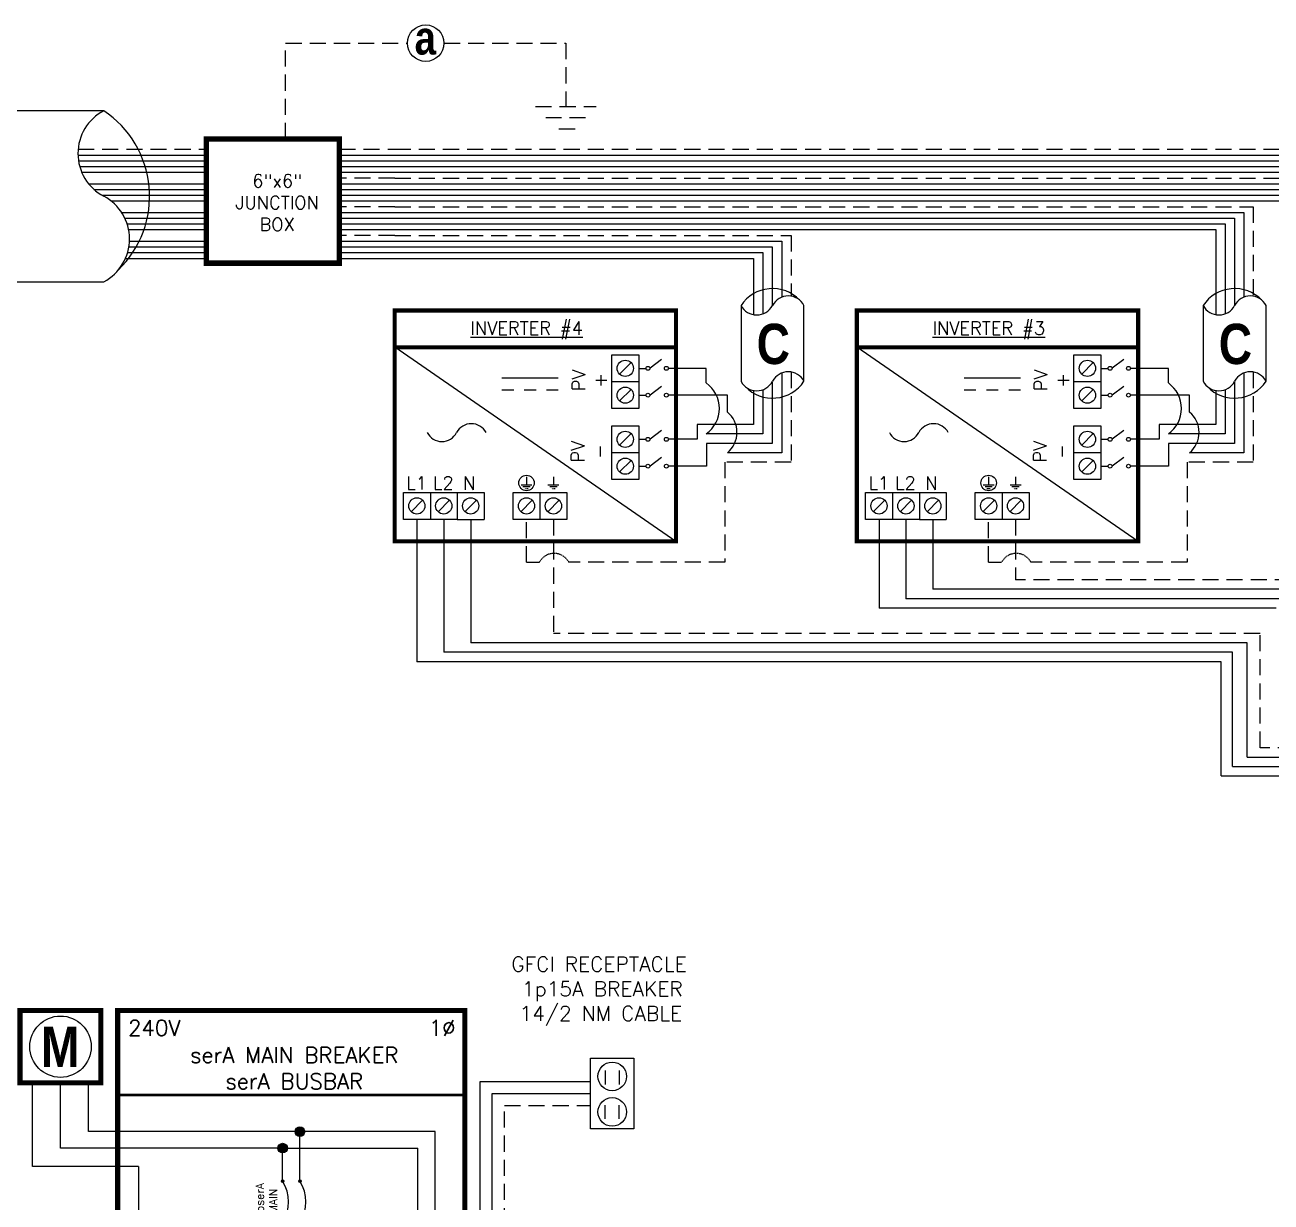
# Model space of a CAD drawing. Header units: feet. Extents: x 19636 to 20443, y 16038 to 16590.
# Drawn here: x 19938.7 to 20229.1, y 16315.5 to 16590 of the extents above; entities that cross this region are included whole.
import ezdxf

# ---------------------------------------------------------------- set-up
doc = ezdxf.new("R2010")
doc.units = ezdxf.units.FT
doc.header["$MEASUREMENT"] = 0
doc.linetypes.add('HIDDEN', pattern=[0.375, 0.25, -0.125])
doc.layers.add('TEXT', color=7, linetype='Continuous')
doc.styles.add('ONE LINE TXT', font='techb___.ttf')
doc.styles.get("Standard").update_dxf_attribs({"font": 'simplex.shx'})

# ---------------------------------------------------------------- blocks, each defined once
blk = doc.blocks.new('lineTapPanel')
at = {"linetype": 'Continuous'}
h = blk.add_hatch(color=254, dxfattribs=at)
h.dxf.hatch_style = 1
edge = h.paths.add_edge_path()
edge.add_arc((-38.44, 98.34), 1.11, 0, 360)
h = blk.add_hatch(color=254, dxfattribs=at)
h.dxf.hatch_style = 1
edge = h.paths.add_edge_path()
edge.add_arc((-42.47, 94.51), 1.11, 0, 360)
h = blk.add_hatch(color=1, dxfattribs=at)
h.dxf.hatch_style = 1
edge = h.paths.add_edge_path()
edge.add_arc((-42.47, 86.8), 0.291, 0, 360)
h = blk.add_hatch(color=1, dxfattribs=at)
h.dxf.hatch_style = 1
edge = h.paths.add_edge_path()
edge.add_arc((-38.44, 86.8), 0.291, 0, 360)
h = blk.add_hatch(color=1, dxfattribs=at)
h.dxf.hatch_style = 1
edge = h.paths.add_edge_path()
edge.add_arc((-42.47, 77.16), 0.291, 0, 360)
h = blk.add_hatch(color=1, dxfattribs=at)
h.dxf.hatch_style = 1
edge = h.paths.add_edge_path()
edge.add_arc((-38.44, 77.16), 0.291, 0, 360)
h = blk.add_hatch(color=1, dxfattribs=at)
h.dxf.hatch_style = 1
edge = h.paths.add_edge_path()
edge.add_arc((-38.44, 71.16), 0.528, 0, 360)
h = blk.add_hatch(color=1, dxfattribs=at)
h.dxf.hatch_style = 1
edge = h.paths.add_edge_path()
edge.add_arc((-42.47, 67.78), 0.528, 0, 360)
h = blk.add_hatch(color=1, dxfattribs=at)
h.dxf.hatch_style = 1
edge = h.paths.add_edge_path()
edge.add_arc((-38.44, 61.76), 0.528, 0, 360)
h = blk.add_hatch(color=1, dxfattribs=at)
h.dxf.hatch_style = 1
edge = h.paths.add_edge_path()
edge.add_arc((-42.47, 58.38), 0.528, 0, 360)
h = blk.add_hatch(color=1, dxfattribs=at)
h.dxf.hatch_style = 1
edge = h.paths.add_edge_path()
edge.add_arc((-38.44, 52.36), 0.528, 0, 360)
h = blk.add_hatch(color=1, dxfattribs=at)
h.dxf.hatch_style = 1
edge = h.paths.add_edge_path()
edge.add_arc((-42.47, 48.98), 0.528, 0, 360)
h = blk.add_hatch(color=1, dxfattribs=at)
h.dxf.hatch_style = 1
edge = h.paths.add_edge_path()
edge.add_arc((-38.44, 42.95), 0.528, 0, 360)
h = blk.add_hatch(color=1, dxfattribs=at)
h.dxf.hatch_style = 1
edge = h.paths.add_edge_path()
edge.add_arc((-42.47, 39.58), 0.528, 0, 360)
h = blk.add_hatch(color=1, dxfattribs=at)
h.dxf.hatch_style = 1
edge = h.paths.add_edge_path()
edge.add_arc((-38.44, 33.55), 0.528, 0, 360)
h = blk.add_hatch(color=1, dxfattribs=at)
h.dxf.hatch_style = 1
edge = h.paths.add_edge_path()
edge.add_arc((-42.47, 30.17), 0.528, 0, 360)
at = {"color": 155, "true_color": 0x647190}
blk.add_line((-80.92, 126.59), (0, 126.59), dxfattribs=at)
at = {"color": 253, "linetype": 'Continuous'}
for p, q in [((-100.73, 90.2), (-100.73, 109.7)), ((-76.04, 90.2), (-100.73, 90.2)), ((-76.04, 90.2), (-76.04, 22.16)), ((-76.04, 22.16), (-27.25, 22.16)), ((-27.25, 22.16), (-27.25, 17.57)), ((-27.25, 17.57), (-29.89, 17.57)), ((0, 3), (-11.01, 3)), ((-11.01, 3), (-11.01, 0.16)), ((-11.01, 0.16), (-29.89, 0.16))]:
    blk.add_line(p, q, dxfattribs=at)
at = {"color": 10, "linetype": 'Continuous'}
for p, q in [((-94.24, 94.51), (-94.24, 109.7)), ((-43.58, 94.51), (-94.24, 94.51)), ((-42.47, 87.09), (-42.47, 93.4)), ((-41.36, 94.51), (-10.98, 94.51)), ((-10.98, 6), (-10.98, 94.51)), ((-42.47, 30.17), (-42.47, 76.87)), ((-35.88, 67.78), (-45.04, 67.78)), ((-35.88, 58.38), (-45.04, 58.38)), ((-35.88, 48.98), (-45.04, 48.98)), ((-35.88, 39.58), (-45.04, 39.58)), ((-35.88, 30.17), (-45.04, 30.17)), ((0, 6), (-10.98, 6))]:
    blk.add_line(p, q, dxfattribs=at)
at = {"color": 7, "linetype": 'Continuous'}
for p, q in [((-87.75, 98.34), (-87.75, 109.7)), ((-39.56, 98.34), (-87.75, 98.34)), ((-38.44, 87.09), (-38.44, 97.23)), ((-6.96, 9), (-6.96, 98.34)), ((-38.44, 61.76), (-38.44, 76.87)), ((-35.88, 71.16), (-45.04, 71.16)), ((-38.44, 71.16), (-35.88, 71.16)), ((-45.04, 61.76), (-35.88, 61.76)), ((-35.88, 61.76), (-45.04, 61.76)), ((-38.44, 52.36), (-38.44, 61.76)), ((-45.04, 52.36), (-35.88, 52.36)), ((-35.88, 52.36), (-45.04, 52.36)), ((-38.44, 42.95), (-38.44, 52.36)), ((-45.04, 42.95), (-35.88, 42.95)), ((-35.88, 42.95), (-45.04, 42.95)), ((-38.44, 33.55), (-38.44, 42.95)), ((-35.88, 33.55), (-45.04, 33.55))]:
    blk.add_line(p, q, dxfattribs=at)
at = {"lineweight": 50}
blk.add_line((-80.92, 106.95), (0, 106.95), dxfattribs=at)
at = {"color": 7}
for p, q in [((-6.96, 98.34), (-37.33, 98.34)), ((0, 9), (-6.96, 9))]:
    blk.add_line(p, q, dxfattribs=at)
at = {"color": 1, "linetype": 'Continuous'}
for p, q in [((-51.03, -2.51), (-51.03, 20.23)), ((-46.49, 20.23), (-51.03, 20.23)), ((-46.49, 20.23), (-46.49, -2.51)), ((-34.43, -2.43), (-34.43, 20.16)), ((-29.89, 20.16), (-34.43, 20.16)), ((-29.89, 20.16), (-29.89, -2.43)), ((-46.49, -2.51), (-51.03, -2.51)), ((-29.89, -2.43), (-34.43, -2.43))]:
    blk.add_line(p, q, dxfattribs=at)
at = {"color": 4, "linetype": 'Continuous'}
for p, q in [((-47.97, 18.28), (-49.55, 16.71)), ((-31.37, 18.35), (-32.94, 16.78)), ((-47.97, 13.93), (-49.55, 12.36)), ((-31.37, 14), (-32.94, 12.43)), ((-47.97, 9.58), (-49.55, 8.01)), ((-31.37, 9.65), (-32.94, 8.08)), ((-47.97, 5.23), (-49.55, 3.66)), ((-31.37, 5.3), (-32.94, 3.73)), ((-47.97, 0.88), (-49.55, -0.69)), ((-31.37, 0.95), (-32.94, -0.62))]:
    blk.add_line(p, q, dxfattribs=at)
at = {"color": 92, "linetype": 'HIDDEN', "ltscale": 15}
for p, q in [((-51.03, 4.44), (-106.89, 4.44)), ((-106.89, 4.44), (-106.89, -4.87)), ((-75.84, -4.96), (-75.84, 0.09)), ((-75.84, 0.09), (-51.03, 0.09)), ((0, 0), (-6.96, 0)), ((-6.96, 0), (-6.96, -4.96)), ((-6.96, -4.96), (-75.84, -4.96)), ((-106.89, -15.1), (-106.89, -24.84))]:
    blk.add_line(p, q, dxfattribs=at)
at = {"color": 92, "linetype": 'Continuous', "ltscale": 15}
blk.add_line((-34.43, 0.09), (-46.49, 0.09), dxfattribs=at)
at = {"lineweight": 50, "const_width": 1.19}
for points in [[(-103.67, 109.7), (-103.67, 126.59), (-84.82, 126.59), (-84.82, 109.7)], [(-80.92, -9.3), (-80.92, 126.59), (0, 126.59), (0, -9.3)]]:
    blk.add_lwpolyline(points, close=True, dxfattribs=at)
at = {"color": 92, "linetype": 'Continuous', "lineweight": 5, "ltscale": 0.05, "flags": 128}
for points in [[(-43.54, 13.81), (-43.54, 10.97)], [(-45.88, 10.97), (-41.2, 10.97)], [(-42.01, 10.1), (-45.07, 10.1)], [(-42.82, 9.23), (-44.25, 9.23)]]:
    blk.add_lwpolyline(points, dxfattribs=at)
at = {"color": 92, "linetype": 'Continuous', "ltscale": 4, "flags": 128}
for points in [[(-115.37, -24.84), (-98.41, -24.84)], [(-101.35, -27.98), (-112.43, -27.98)], [(-104.29, -31.12), (-109.49, -31.12)]]:
    blk.add_lwpolyline(points, dxfattribs=at)
at = {"linetype": 'Continuous'}
blk.add_circle((-94.24, 118.15), 7.15, dxfattribs=at)
at = {"color": 7, "linetype": 'Continuous'}
for centre, radius in [((-38.44, 98.34), 1.11), ((-38.44, 98.34), 1.11), ((-42.47, 94.51), 1.11), ((-106.89, -9.99), 5.11)]:
    blk.add_circle(centre, radius, dxfattribs=at)
at = {"color": 1, "linetype": 'Continuous'}
for centre, radius in [((-42.47, 86.8), 0.291), ((-38.44, 86.8), 0.291), ((-42.47, 77.16), 0.291), ((-38.44, 77.16), 0.291), ((-38.44, 71.16), 0.528), ((-42.47, 67.78), 0.528), ((-38.44, 61.76), 0.528), ((-42.47, 58.38), 0.528), ((-38.44, 52.36), 0.528), ((-42.47, 48.98), 0.528), ((-38.44, 42.95), 0.528), ((-42.47, 39.58), 0.528), ((-38.44, 33.55), 0.528), ((-42.47, 30.17), 0.528)]:
    blk.add_circle(centre, radius, dxfattribs=at)
at = {"color": 4, "linetype": 'Continuous'}
for centre in [(-48.76, 17.49), (-32.16, 17.57), (-48.76, 13.14), (-32.16, 13.21), (-48.76, 8.79), (-32.16, 8.86), (-48.76, 4.44), (-32.16, 4.51), (-48.76, 0.09), (-32.16, 0.16)]:
    blk.add_circle(centre, 1.11, dxfattribs=at)
at = {"color": 1, "linetype": 'Continuous'}
for centre, radius, start, end in [((-50.14, 81.98), 9.06, 327.8708, 32.1292), ((-46.11, 81.98), 9.06, 327.8708, 32.1292), ((-48.03, 68.62), 3.93, 40.3392, 139.6608), ((-32.88, 68.62), 3.93, 40.3392, 139.6608), ((-48.03, 65.24), 3.93, 40.3392, 139.6608), ((-32.88, 65.24), 3.93, 40.3392, 139.6608), ((-48.03, 59.21), 3.93, 40.3392, 139.6608), ((-32.88, 59.21), 3.93, 40.3392, 139.6608), ((-48.03, 55.84), 3.93, 40.3392, 139.6608), ((-32.88, 55.84), 3.93, 40.3392, 139.6608), ((-48.03, 49.81), 3.93, 40.3392, 139.6608), ((-32.88, 49.81), 3.93, 40.3392, 139.6608), ((-48.03, 46.43), 3.93, 40.3392, 139.6608), ((-32.88, 46.43), 3.93, 40.3392, 139.6608), ((-48.03, 40.41), 3.93, 40.3392, 139.6608), ((-32.88, 40.41), 3.93, 40.3392, 139.6608), ((-48.03, 37.03), 3.93, 40.3392, 139.6608), ((-32.88, 37.03), 3.93, 40.3392, 139.6608), ((-48.03, 31.01), 3.93, 40.3392, 139.6608), ((-32.88, 31.01), 3.93, 40.3392, 139.6608), ((-48.03, 27.63), 3.93, 40.3392, 139.6608), ((-32.88, 27.63), 3.93, 40.3392, 139.6608)]:
    blk.add_arc(centre, radius, start, end, dxfattribs=at)
at = {"color": 253, "linetype": 'Continuous', "style": 'ONE LINE TXT'}
blk.add_text('M', height=9.38, dxfattribs=at).set_placement((-98.8, 113.43))
at = {"color": 4, "linetype": 'Continuous'}
blk.add_text('NEUTRAL', height=1.874, rotation=90, dxfattribs=at).set_placement((-35.08, 4.08))
at = {"color": 1, "attachment_point": 5}
for s, width, gutter_width, heights, insert, char_height in [('EXISTING\\P120/240V UTILITY METER', 0.0523, 7.17, [0], (-118.95, 118.48), 3.5433), ('240V', 0.1481, 0.75, [0], (-72.39, 122.54), 3.658), ('1∅', 0.1481, 0.75, [0], (-5.31, 122.54), 3.658), ('serA MAIN BREAKER\\PserA BUSBAR', 72.4998, 0.75, [0], (-39.75, 113.14), 3.6576), ('EXISTING MAIN BREAKER LOAD CENTER INSULATED LINE TAPS INSTALLED ON MAIN FEEDERS\\P{\\fVerdana|b1|i0|c0|p34;NEC 690.64}', 98.9176, 7.17, [106.42], (-39.63, -25.66), 3.6576)]:
    blk.add_mtext_dynamic_manual_height_columns(s, width=width, gutter_width=gutter_width, heights=heights, dxfattribs=dict(at, insert=insert, char_height=char_height))
at = {"color": 4, "linetype": 'Continuous', "insert": (-46.25, 82.15), "char_height": 1.874, "attachment_point": 5, "rotation": 90}
blk.add_mtext_dynamic_manual_height_columns('2pserA\\PMAIN', width=0.1481, gutter_width=0.75, heights=[0], dxfattribs=at)
at = {"color": 1, "linetype": 'Continuous', "insert": (-110.08, -3.93), "char_height": 9.3833, "attachment_point": 1, "style": 'ONE LINE TXT'}
blk.add_mtext_dynamic_manual_height_columns('{\\W1;\\C256;a}', width=0.1385, gutter_width=2.13, heights=[0], dxfattribs=at)
blk = doc.blocks.new('*U20')
at = {"color": 7}
blk.add_blockref('lineTapPanel', (0, 0), dxfattribs=at)
blk = doc.blocks.new('gfci1')
at = {"color": 7, "linetype": 'Continuous'}
for p, q in [((62.57, 41.42), (62.57, 38.21)), ((65.87, 41.42), (65.87, 38.21)), ((33.46, 0), (33.46, 38.87)), ((33.46, 38.87), (59.14, 38.87)), ((62.57, 30.17), (62.57, 33.39)), ((65.87, 30.17), (65.87, 33.39)), ((0, 0), (16.69, 0)), ((24.94, 0), (33.46, 0))]:
    blk.add_line(p, q, dxfattribs=at)
at = {"color": 253, "linetype": 'Continuous'}
for p, q in [((36.28, -2.82), (36.28, 36.06)), ((36.28, 36.06), (59.14, 36.06)), ((12.22, -2.82), (16.69, -2.82)), ((12.22, -2.82), (12.22, -35.5)), ((24.94, -2.82), (36.28, -2.82)), ((12.22, -47.07), (12.22, -57.95)), ((12.22, -57.95), (0, -57.95))]:
    blk.add_line(p, q, dxfattribs=at)
at = {"color": 7}
blk.add_line((16.69, -45.52), (16.69, -45.52), dxfattribs=at)
at = {"color": 7, "linetype": 'Continuous'}
blk.add_lwpolyline([(59.14, 44.31), (69.3, 44.31), (69.3, 27.81), (59.14, 27.81)], close=True, dxfattribs=at)
for centre in [(64.22, 40.06), (64.22, 31.78)]:
    blk.add_circle(centre, 3.33, dxfattribs=at)
blk.add_arc((20.81, -4.99), 6.47, 50.3905, 129.6095, dxfattribs=at)
at = {"color": 253, "linetype": 'Continuous'}
for centre, radius, start, end in [((20.81, -7.8), 6.47, 50.3905, 129.6095), ((22.72, -41.29), 11.99, 151.1704, 208.8296)]:
    blk.add_arc(centre, radius, start, end, dxfattribs=at)
at = {"layer": 'TEXT', "color": 92, "linetype": 'HIDDEN', "ltscale": 15}
for p, q in [((39.09, -5.63), (39.09, 33.24)), ((39.09, 33.24), (59.14, 33.24)), ((16.69, -5.63), (16.69, -34.69)), ((24.94, -5.63), (39.09, -5.63)), ((16.69, -42.94), (16.69, -45.52)), ((16.69, -45.52), (-34.69, -45.52)), ((-34.69, -45.52), (-34.69, -53.67)), ((-34.69, -53.67), (-21.14, -53.67))]:
    blk.add_line(p, q, dxfattribs=at)
at = {"layer": 'TEXT', "color": 92, "linetype": 'Continuous', "ltscale": 15}
for centre, start, end in [((20.81, -10.62), 50.3905, 129.6095), ((21.67, -38.81), 140.3905, 219.6095)]:
    blk.add_arc(centre, 6.47, start, end, dxfattribs=at)
at = {"layer": 'TEXT', "color": 1, "insert": (27.72, 67.97), "char_height": 3.4544, "attachment_point": 1}
blk.add_mtext_dynamic_manual_height_columns('\\A1;\\pi12.999;GFCI RECEPTACLE\\P\\pi15.467;1p15A BREAKER\\P\\pi14.891;14/2 NM CABLE', width=71.8931, gutter_width=92.23, heights=[24.13], dxfattribs=at)

msp = doc.modelspace()

# ---------------------------------------------------------------- linework, layer by layer
at = {"color": 92, "linetype": 'HIDDEN', "ltscale": 15}
for p, q in [((19999.41, 16563.36), (19999.41, 16585.7)), ((19999.41, 16585.7), (20027.8, 16585.7)), ((20036.31, 16585.7), (20064.69, 16585.7)), ((20064.69, 16585.7), (20064.69, 16570.9)), ((19951.04, 16560.95), (19980.93, 16560.95)), ((20011.94, 16560.95), (20024.82, 16560.95)), ((20024.82, 16560.95), (20440.29, 16560.95)), ((20024.82, 16554.26), (20011.94, 16554.26)), ((20024.82, 16554.26), (20332.59, 16554.26)), ((20024.82, 16547.57), (20011.94, 16547.57)), ((20024.82, 16547.57), (20224.89, 16547.57)), ((20224.89, 16547.57), (20224.89, 16526.71)), ((20024.82, 16540.88), (20011.94, 16540.88)), ((20024.82, 16540.88), (20117.19, 16540.88)), ((20117.19, 16540.88), (20117.19, 16526.71)), ((20117.19, 16509.03), (20117.19, 16488.02)), ((20224.89, 16509.03), (20224.89, 16488.02)), ((20117.19, 16488.02), (20101.79, 16488.02)), ((20101.79, 16488.02), (20101.79, 16464.65)), ((20224.89, 16488.02), (20209.49, 16488.02)), ((20209.49, 16488.02), (20209.49, 16464.65)), ((20055.54, 16464.65), (20055.54, 16474.67)), ((20061.81, 16474.67), (20061.81, 16448.05)), ((20163.24, 16464.65), (20163.24, 16474.67)), ((20169.51, 16474.67), (20169.51, 16460.55)), ((20055.54, 16464.65), (20058.54, 16464.65)), ((20101.79, 16464.65), (20065.39, 16464.65)), ((20163.24, 16464.65), (20166.24, 16464.65)), ((20209.49, 16464.65), (20173.09, 16464.65)), ((20239.31, 16460.55), (20169.51, 16460.55)), ((20226.5, 16448.05), (20061.81, 16448.05)), ((20226.5, 16421.43), (20226.5, 16448.05)), ((20380.66, 16421.43), (20226.5, 16421.43))]:
    msp.add_line(p, q, dxfattribs=at)
at = {"color": 7, "linetype": 'Continuous'}
for p, q in [((19957.02, 16569.94), (19908.98, 16569.94)), ((19951, 16559.62), (19980.93, 16559.62)), ((20011.94, 16559.62), (20024.82, 16559.62)), ((20024.82, 16559.62), (20438.1, 16559.61)), ((19951.41, 16556.94), (19980.93, 16556.94)), ((20011.94, 16556.94), (20024.82, 16556.94)), ((20024.82, 16556.94), (20433.74, 16556.94)), ((19953.47, 16552.93), (19980.93, 16552.93)), ((20011.94, 16552.93), (20024.82, 16552.93)), ((20024.82, 16552.93), (20330.41, 16552.93)), ((19956.58, 16550.25), (19980.93, 16550.25)), ((20011.94, 16550.25), (20024.82, 16550.25)), ((20024.82, 16550.25), (20326.04, 16550.25)), ((19961.19, 16546.23), (19980.93, 16546.23)), ((20011.94, 16546.23), (20024.82, 16546.23)), ((20024.82, 16546.23), (20222.71, 16546.23)), ((20222.71, 16546.23), (20222.71, 16526.46)), ((19962.49, 16543.56), (19980.93, 16543.56)), ((20011.94, 16543.56), (20024.82, 16543.56)), ((20024.82, 16543.56), (20218.34, 16543.56)), ((20218.34, 16543.56), (20218.34, 16522.58)), ((19963.04, 16539.54), (19980.93, 16539.54)), ((20011.94, 16539.54), (20024.82, 16539.54)), ((20024.82, 16539.54), (20115.01, 16539.54)), ((20115.01, 16539.54), (20115.01, 16526.46)), ((19962.59, 16536.86), (19980.93, 16536.86)), ((20011.94, 16536.86), (20024.82, 16536.86)), ((20024.82, 16536.86), (20110.64, 16536.86)), ((20110.64, 16536.86), (20110.64, 16522.58)), ((20218.34, 16536.86), (20218.34, 16536.86)), ((19908.98, 16530.08), (19957.02, 16530.08)), ((20105.54, 16524.54), (20105.54, 16506.86)), ((20120.21, 16506.86), (20120.21, 16524.54)), ((20213.24, 16524.54), (20213.24, 16506.86)), ((20227.9, 16506.86), (20227.9, 16524.54)), ((20090.37, 16469.54), (20024.82, 16514.78)), ((20198.06, 16469.54), (20132.52, 16514.78)), ((20097.43, 16509.88), (20088.58, 16509.88)), ((20097.43, 16506.47), (20097.43, 16509.88)), ((20205.13, 16509.88), (20196.28, 16509.88)), ((20205.13, 16506.47), (20205.13, 16509.88)), ((20062.95, 16507.62), (20049.83, 16507.62)), ((20115.01, 16508.79), (20115.01, 16490.2)), ((20170.65, 16507.62), (20157.53, 16507.62)), ((20222.71, 16508.79), (20222.71, 16490.2)), ((20052.57, 16504.78), (20049.83, 16504.78)), ((20057.76, 16504.78), (20055.02, 16504.78)), ((20062.95, 16504.78), (20060.21, 16504.78)), ((20110.64, 16504.9), (20110.64, 16494.57)), ((20160.27, 16504.78), (20157.53, 16504.78)), ((20165.46, 16504.78), (20162.72, 16504.78)), ((20170.65, 16504.78), (20167.91, 16504.78)), ((20218.34, 16504.9), (20218.34, 16494.57)), ((20102.38, 16503.62), (20088.58, 16503.62)), ((20102.38, 16499.69), (20102.38, 16503.62)), ((20210.08, 16503.62), (20196.28, 16503.62)), ((20210.08, 16499.69), (20210.08, 16503.62)), ((20110.64, 16494.57), (20097.43, 16494.57)), ((20218.34, 16494.57), (20205.13, 16494.57)), ((20115.01, 16490.2), (20102.38, 16490.2)), ((20222.71, 16490.2), (20210.08, 16490.2)), ((20029.99, 16474.67), (20029.99, 16441.48)), ((20137.69, 16474.67), (20137.69, 16453.99)), ((20230.22, 16453.99), (20137.69, 16453.99)), ((20217.41, 16441.48), (20029.99, 16441.48)), ((20217.41, 16414.87), (20217.41, 16441.48)), ((20217.41, 16414.87), (20382.85, 16414.87))]:
    msp.add_line(p, q, dxfattribs=at)
at = {"color": 253, "linetype": 'Continuous'}
for p, q in [((19951.12, 16558.28), (19980.93, 16558.28)), ((20011.94, 16558.28), (20024.82, 16558.28)), ((20024.82, 16558.28), (20435.92, 16558.28)), ((19951.88, 16555.6), (19980.93, 16555.6)), ((20011.94, 16555.6), (20024.82, 16555.6)), ((20024.82, 16555.6), (20431.56, 16555.6)), ((19954.74, 16551.59), (19980.93, 16551.59)), ((20011.94, 16551.59), (20024.82, 16551.59)), ((20024.82, 16551.59), (20328.22, 16551.59)), ((19958.73, 16548.91), (19980.93, 16548.91)), ((20011.94, 16548.91), (20024.82, 16548.91)), ((20024.82, 16548.91), (20323.86, 16548.91)), ((19961.95, 16544.9), (19980.93, 16544.9)), ((20011.94, 16544.9), (20024.82, 16544.9)), ((20024.82, 16544.9), (20220.53, 16544.89)), ((20220.53, 16544.89), (20220.53, 16524.45)), ((19962.84, 16542.22), (19980.93, 16542.22)), ((20011.94, 16542.22), (20024.82, 16542.22)), ((20024.82, 16542.22), (20216.16, 16542.22)), ((20216.16, 16542.22), (20216.16, 16522.39)), ((19962.9, 16538.2), (19980.93, 16538.2)), ((20011.94, 16538.2), (20024.82, 16538.2)), ((20024.82, 16538.2), (20112.83, 16538.2)), ((20112.83, 16538.2), (20112.83, 16524.45)), ((20220.53, 16538.2), (20220.53, 16538.2)), ((19962.1, 16535.52), (19980.93, 16535.52)), ((20011.94, 16535.52), (20024.82, 16535.52)), ((20024.82, 16535.52), (20108.46, 16535.52)), ((20108.46, 16535.52), (20108.46, 16522.39)), ((20216.16, 16535.52), (20216.16, 16535.52)), ((20108.46, 16504.71), (20108.46, 16496.75)), ((20112.83, 16506.78), (20112.83, 16492.38)), ((20216.16, 16504.71), (20216.16, 16496.75)), ((20220.53, 16506.78), (20220.53, 16492.38)), ((20108.46, 16496.75), (20095.28, 16496.75)), ((20095.28, 16496.75), (20095.28, 16493.33)), ((20216.16, 16496.75), (20202.98, 16496.75)), ((20202.98, 16496.75), (20202.98, 16493.33)), ((20095.28, 16493.33), (20088.58, 16493.33)), ((20112.83, 16492.38), (20097.47, 16492.38)), ((20097.47, 16492.38), (20097.47, 16487.06)), ((20202.98, 16493.33), (20196.28, 16493.33)), ((20220.53, 16492.38), (20205.17, 16492.38)), ((20205.17, 16492.38), (20205.17, 16487.06)), ((20097.47, 16487.06), (20088.58, 16487.06)), ((20205.17, 16487.06), (20196.28, 16487.06)), ((20042.53, 16474.67), (20042.53, 16445.86)), ((20150.23, 16474.67), (20150.23, 16458.36)), ((20236.28, 16458.36), (20150.23, 16458.36)), ((20223.47, 16445.86), (20042.53, 16445.86)), ((20223.47, 16419.24), (20223.47, 16445.86)), ((20223.47, 16419.24), (20380.6, 16419.24))]:
    msp.add_line(p, q, dxfattribs=at)
at = {"color": 1, "linetype": 'Continuous'}
for p, q in [((20075.42, 16500.48), (20075.42, 16513.02)), ((20075.42, 16513.02), (20081.69, 16513.02)), ((20075.42, 16500.48), (20075.42, 16513.02)), ((20081.69, 16513.02), (20081.69, 16500.48)), ((20081.69, 16513.02), (20081.69, 16506.75)), ((20183.12, 16500.48), (20183.12, 16513.02)), ((20183.12, 16513.02), (20189.39, 16513.02)), ((20183.12, 16500.48), (20183.12, 16513.02)), ((20189.39, 16513.02), (20189.39, 16500.48)), ((20189.39, 16513.02), (20189.39, 16506.75)), ((20081.69, 16509.88), (20083.39, 16509.88)), ((20087.04, 16511.93), (20084.33, 16509.9)), ((20189.39, 16509.88), (20191.09, 16509.88)), ((20194.74, 16511.93), (20192.03, 16509.9)), ((20081.69, 16506.75), (20075.42, 16506.75)), ((20087.04, 16505.66), (20084.33, 16503.63)), ((20189.39, 16506.75), (20183.12, 16506.75)), ((20194.74, 16505.66), (20192.03, 16503.63)), ((20081.69, 16503.62), (20083.39, 16503.62)), ((20189.39, 16503.62), (20191.09, 16503.62)), ((20081.69, 16500.48), (20075.42, 16500.48)), ((20189.39, 16500.48), (20183.12, 16500.48)), ((20075.42, 16483.93), (20075.42, 16496.46)), ((20075.42, 16496.46), (20081.69, 16496.46)), ((20081.69, 16496.46), (20081.69, 16490.19)), ((20087.04, 16495.38), (20084.33, 16493.35)), ((20183.12, 16483.93), (20183.12, 16496.46)), ((20183.12, 16496.46), (20189.39, 16496.46)), ((20189.39, 16496.46), (20189.39, 16490.19)), ((20194.74, 16495.38), (20192.03, 16493.35)), ((20081.69, 16493.33), (20083.39, 16493.33)), ((20189.39, 16493.33), (20191.09, 16493.33)), ((20081.69, 16490.19), (20075.42, 16490.19)), ((20081.69, 16490.19), (20081.69, 16483.93)), ((20189.39, 16490.19), (20183.12, 16490.19)), ((20189.39, 16490.19), (20189.39, 16483.93)), ((20081.69, 16487.06), (20083.39, 16487.06)), ((20087.04, 16489.11), (20084.33, 16487.08)), ((20189.39, 16487.06), (20191.09, 16487.06)), ((20194.74, 16489.11), (20192.03, 16487.08)), ((20081.69, 16483.93), (20075.42, 16483.93)), ((20189.39, 16483.93), (20183.12, 16483.93)), ((20026.86, 16480.94), (20039.4, 16480.94)), ((20026.86, 16474.67), (20026.86, 16480.94)), ((20026.86, 16480.94), (20033.13, 16480.94)), ((20033.13, 16480.94), (20033.13, 16474.67)), ((20039.4, 16480.94), (20039.4, 16474.67)), ((20039.4, 16480.94), (20045.67, 16480.94)), ((20045.67, 16480.94), (20045.67, 16474.67)), ((20052.41, 16480.94), (20064.95, 16480.94)), ((20052.41, 16474.67), (20052.41, 16480.94)), ((20052.41, 16480.94), (20058.68, 16480.94)), ((20058.68, 16480.94), (20058.68, 16474.67)), ((20064.95, 16480.94), (20064.95, 16474.67)), ((20134.56, 16480.94), (20147.1, 16480.94)), ((20134.56, 16474.67), (20134.56, 16480.94)), ((20134.56, 16480.94), (20140.83, 16480.94)), ((20140.83, 16480.94), (20140.83, 16474.67)), ((20147.1, 16480.94), (20147.1, 16474.67)), ((20147.1, 16480.94), (20153.36, 16480.94)), ((20153.36, 16480.94), (20153.36, 16474.67)), ((20160.11, 16480.94), (20172.65, 16480.94)), ((20160.11, 16474.67), (20160.11, 16480.94)), ((20160.11, 16480.94), (20166.38, 16480.94)), ((20166.38, 16480.94), (20166.38, 16474.67)), ((20172.65, 16480.94), (20172.65, 16474.67)), ((20039.4, 16474.67), (20026.86, 16474.67)), ((20039.4, 16474.67), (20045.67, 16474.67)), ((20064.95, 16474.67), (20052.41, 16474.67)), ((20147.1, 16474.67), (20134.56, 16474.67)), ((20147.1, 16474.67), (20153.36, 16474.67)), ((20172.65, 16474.67), (20160.11, 16474.67))]:
    msp.add_line(p, q, dxfattribs=at)
at = {"color": 4, "linetype": 'Continuous'}
for p, q in [((20079.9, 16511.22), (20077.22, 16508.55)), ((20187.59, 16511.22), (20184.92, 16508.55)), ((20079.9, 16504.95), (20077.22, 16502.28)), ((20187.59, 16504.95), (20184.92, 16502.28)), ((20079.9, 16494.67), (20077.22, 16491.99)), ((20187.59, 16494.67), (20184.92, 16491.99)), ((20079.9, 16488.4), (20077.22, 16485.72)), ((20187.59, 16488.4), (20184.92, 16485.72)), ((20031.33, 16479.14), (20028.65, 16476.46)), ((20037.6, 16479.14), (20034.92, 16476.46)), ((20043.87, 16479.14), (20041.19, 16476.46)), ((20056.88, 16479.14), (20054.21, 16476.46)), ((20063.15, 16479.14), (20060.48, 16476.46)), ((20139.03, 16479.14), (20136.35, 16476.46)), ((20145.3, 16479.14), (20142.62, 16476.46)), ((20151.57, 16479.14), (20148.89, 16476.46)), ((20164.58, 16479.14), (20161.9, 16476.46)), ((20170.85, 16479.14), (20168.17, 16476.46))]:
    msp.add_line(p, q, dxfattribs=at)
at = {"color": 10, "linetype": 'Continuous'}
for p, q in [((20036.26, 16474.67), (20036.26, 16443.67)), ((20143.96, 16474.67), (20143.96, 16456.17)), ((20232.9, 16456.17), (20143.96, 16456.17)), ((20220.09, 16443.67), (20036.26, 16443.67)), ((20220.09, 16417.05), (20220.09, 16443.67)), ((20220.09, 16417.05), (20382.74, 16417.05))]:
    msp.add_line(p, q, dxfattribs=at)
at = {"color": 92, "linetype": 'HIDDEN', "ltscale": 15, "flags": 128}
for points in [[(20057.63, 16570.9), (20071.75, 16570.9)], [(20069.3, 16568.29), (20060.08, 16568.29)], [(20066.86, 16565.67), (20062.53, 16565.67)]]:
    msp.add_lwpolyline(points, dxfattribs=at)
at = {"lineweight": 50}
for points, const_width in [([(20011.94, 16534.41), (19980.93, 16534.41), (19980.93, 16563.36), (20011.94, 16563.36)], 1.27), ([(20024.82, 16469.54), (20024.82, 16523.34), (20090.37, 16523.34), (20090.37, 16469.54)], 0.986), ([(20024.82, 16514.78), (20024.82, 16523.34), (20090.37, 16523.34), (20090.37, 16514.78)], 0.986), ([(20132.52, 16469.54), (20132.52, 16523.34), (20198.06, 16523.34), (20198.06, 16469.54)], 0.986), ([(20132.52, 16514.78), (20132.52, 16523.34), (20198.06, 16523.34), (20198.06, 16514.78)], 0.986)]:
    msp.add_lwpolyline(points, close=True, dxfattribs=dict(at, const_width=const_width))
at = {"color": 92, "linetype": 'Continuous', "flags": 128}
for points in [[(20055.54, 16484.61), (20055.54, 16482.69)], [(20061.81, 16484.61), (20061.81, 16482.69)], [(20163.24, 16484.61), (20163.24, 16482.69)], [(20169.51, 16484.61), (20169.51, 16482.69)], [(20054.26, 16482.69), (20056.82, 16482.69)], [(20056.38, 16482.22), (20054.71, 16482.22)], [(20060.53, 16482.69), (20063.09, 16482.69)], [(20062.65, 16482.22), (20060.98, 16482.22)], [(20161.96, 16482.69), (20164.52, 16482.69)], [(20164.08, 16482.22), (20162.41, 16482.22)], [(20168.23, 16482.69), (20170.79, 16482.69)], [(20170.35, 16482.22), (20168.68, 16482.22)]]:
    msp.add_lwpolyline(points, dxfattribs=at)
at = {"color": 92, "linetype": 'HIDDEN', "flags": 128}
for points in [[(20055.93, 16481.75), (20055.15, 16481.75)], [(20062.2, 16481.75), (20061.42, 16481.75)], [(20163.63, 16481.75), (20162.85, 16481.75)], [(20169.9, 16481.75), (20169.12, 16481.75)]]:
    msp.add_lwpolyline(points, dxfattribs=at)
at = {"color": 7, "linetype": 'Continuous'}
msp.add_circle((20032.05, 16585.7), 4.25, dxfattribs=at)
at = {"color": 4, "linetype": 'Continuous'}
for centre in [(20078.56, 16509.88), (20186.26, 16509.88), (20078.56, 16503.62), (20186.26, 16503.62), (20078.56, 16493.33), (20186.26, 16493.33), (20078.56, 16487.06), (20186.26, 16487.06), (20029.99, 16477.8), (20036.26, 16477.8), (20042.53, 16477.8), (20055.54, 16477.8), (20061.81, 16477.8), (20137.69, 16477.8), (20143.96, 16477.8), (20150.23, 16477.8), (20163.24, 16477.8), (20169.51, 16477.8)]:
    msp.add_circle(centre, 1.89, dxfattribs=at)
at = {"color": 1, "linetype": 'Continuous'}
for centre in [(20083.84, 16509.88), (20088.13, 16509.88), (20191.54, 16509.88), (20195.83, 16509.88), (20083.84, 16503.62), (20088.13, 16503.62), (20191.54, 16503.62), (20195.83, 16503.62), (20083.84, 16493.33), (20088.13, 16493.33), (20191.54, 16493.33), (20195.83, 16493.33), (20083.84, 16487.06), (20088.13, 16487.06), (20191.54, 16487.06), (20195.83, 16487.06)]:
    msp.add_circle(centre, 0.45, dxfattribs=at)
at = {"color": 92, "linetype": 'Continuous'}
for centre in [(20055.54, 16483.15), (20163.24, 16483.15)]:
    msp.add_circle(centre, 1.8, dxfattribs=at)
at = {"linetype": 'Continuous'}
for centre, radius, start, end in [((19962.25, 16559.98), 11.25, 117.6639, 242.3361), ((19951.8, 16540.05), 11.25, 297.6639, 62.3361), ((20109.2, 16526.46), 4.14, 207.6639, 332.3361), ((20116.54, 16522.62), 4.14, 27.6639, 152.3361), ((20216.9, 16526.46), 4.14, 207.6639, 332.3361), ((20224.24, 16522.62), 4.14, 27.6639, 152.3361), ((20109.2, 16508.78), 4.14, 207.6639, 332.3361), ((20116.54, 16504.94), 4.14, 27.6639, 152.3361), ((20216.9, 16508.78), 4.14, 207.6639, 332.3361), ((20224.24, 16504.94), 4.14, 27.6639, 152.3361), ((20093.16, 16500.52), 7.32, 305.6505, 54.3495), ((20200.86, 16500.52), 7.32, 305.6505, 54.3495), ((20098.41, 16494.94), 6.18, 309.9338, 50.0662), ((20206.11, 16494.94), 6.18, 309.9338, 50.0662), ((20042.69, 16493.1), 3.87, 27.6639, 152.3361), ((20150.39, 16493.1), 3.87, 27.6639, 152.3361), ((20035.83, 16496.69), 3.87, 207.6639, 332.3361), ((20143.53, 16496.69), 3.87, 207.6639, 332.3361)]:
    msp.add_arc(centre, radius, start, end, dxfattribs=at)
at = {"color": 7, "linetype": 'Continuous'}
for centre, radius, start, end in [((19943.79, 16550.01), 23.92, 313.9732, 56.4265), ((20112.87, 16519.67), 8.8, 43.9732, 146.4265), ((20220.57, 16519.67), 8.8, 43.9732, 146.4265), ((20112.87, 16511.73), 8.8, 223.9732, 326.4265), ((20220.57, 16511.73), 8.8, 223.9732, 326.4265)]:
    msp.add_arc(centre, radius, start, end, dxfattribs=at)
at = {"color": 92, "linetype": 'HIDDEN', "ltscale": 0.3}
for centre in [(20061.97, 16462.86), (20169.67, 16462.86)]:
    msp.add_arc(centre, 3.87, 27.6639, 152.3361, dxfattribs=at)

# ---------------------------------------------------------------- block references
at = {"color": 7}
for name, p in [('gfci1', (20011.29, 16304.72)), ('*U20', (20041.18, 16233.56))]:
    msp.add_blockref(name, p, dxfattribs=at)

# ---------------------------------------------------------------- texts
at = {"color": 1, "linetype": 'Continuous'}
for s, p in [('%%UINVERTER #4', (20042.47, 16517.73)), ('%%UINVERTER #3', (20150.17, 16517.73))]:
    msp.add_text(s, height=3.0435, dxfattribs=at).set_placement(p)
at = {"color": 1, "linetype": 'Continuous', "attachment_point": 1, "style": 'ONE LINE TXT'}
for s, insert, char_height in [('{\\W1;\\C256;a}', (20029.47, 16590.85), 7.8078), ('{\\W1;\\C256;C}', (20109.18, 16520.27), 9.3833), ('{\\W1;\\C256;C}', (20216.87, 16520.27), 9.3833)]:
    msp.add_mtext_dynamic_manual_height_columns(s, width=0.1385, gutter_width=2.13, heights=[0], dxfattribs=dict(at, insert=insert, char_height=char_height))
at = {"color": 1, "insert": (19997.44, 16548.52), "char_height": 3.0435, "width": 0.3967, "attachment_point": 5}
msp.add_mtext('6"x6"  JUNCTION BOX  ', dxfattribs=at)
at = {"color": 1, "char_height": 3.043, "attachment_point": 5, "rotation": 90}
for s, width, insert in [('PV +', 2.8378, (20070.22, 16507.09)), ('PV +', 2.8378, (20177.92, 16507.09)), ('PV -', 2.8013, (20070.04, 16490.47)), ('PV -', 2.8013, (20177.73, 16490.47))]:
    msp.add_mtext_dynamic_manual_height_columns(s, width=width, gutter_width=0.75, heights=[0], dxfattribs=dict(at, insert=insert))
at = {"color": 1, "attachment_point": 5}
for s, insert, char_height in [('L1', (20029.94, 16483.13), 3.043), ('L2', (20036.15, 16483.16), 3.043), ('N', (20042.19, 16483.11), 3.04), ('L1', (20137.64, 16483.13), 3.043), ('L2', (20143.85, 16483.16), 3.043), ('N', (20149.89, 16483.11), 3.04)]:
    msp.add_mtext_dynamic_manual_height_columns(s, width=0.1481, gutter_width=0.75, heights=[0], dxfattribs=dict(at, insert=insert, char_height=char_height))

doc.saveas('drawing.dxf')
